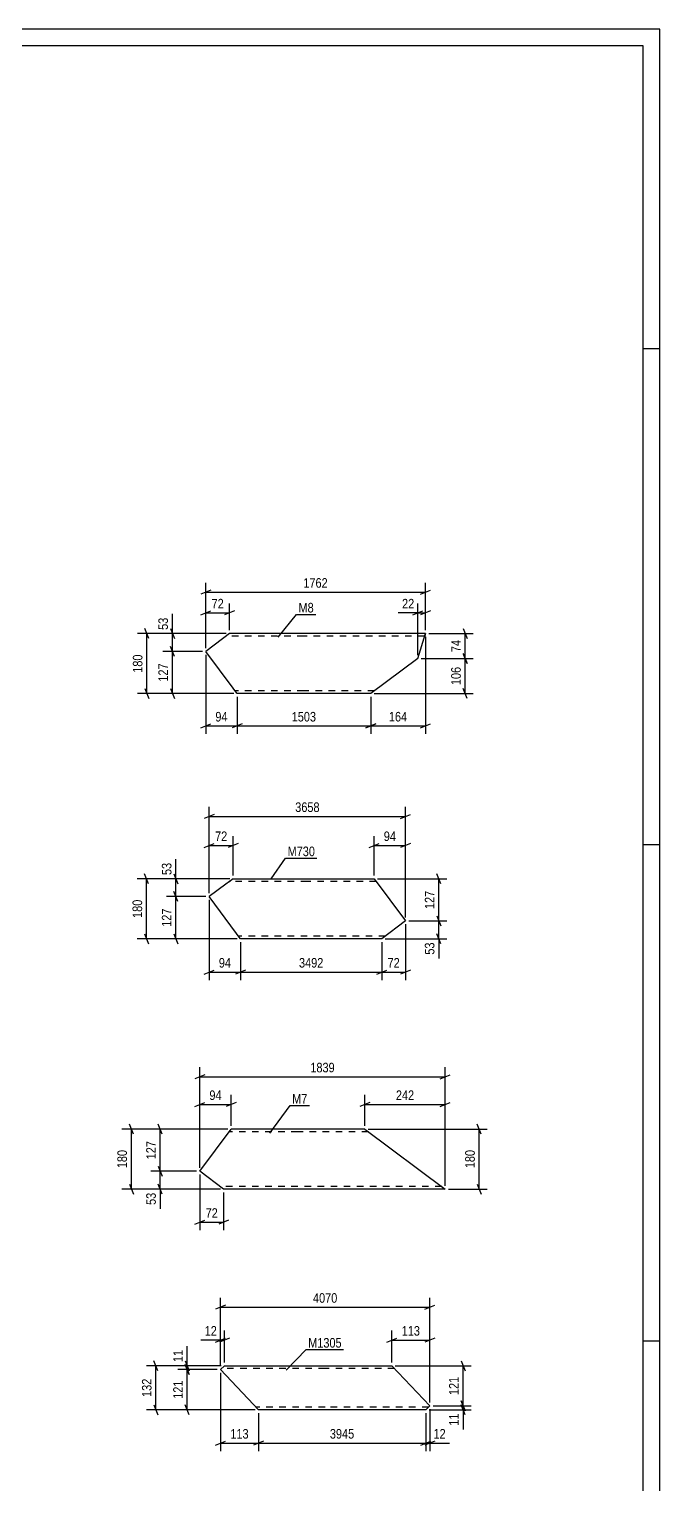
# Model space of a CAD drawing. Header units: millimetres. Extents: x 0 to 1189, y 0 to 841.
# Drawn here: x 999.6 to 1189, y 404.1 to 841 of the extents above; entities that cross this region are included whole.
import ezdxf

# ---------------------------------------------------------------- set-up
doc = ezdxf.new("R2010")
doc.units = ezdxf.units.MM
doc.linetypes.add('DXK_LINE_DOT2', pattern=[3.9198, 1.9599, -1.9599])
doc.styles.add('Arial Narrow', font='ARIALN.TTF', dxfattribs={"height": 0.2})

# ---------------------------------------------------------------- blocks, each defined once
blk = doc.blocks.new('Unknown-717048625-1133')
at = {"color": 5, "linetype": 'Continuous'}
for p, q in [((1189, 841), (0, 841)), ((1189, 0), (1189, 841)), ((1184, 836), (5, 836)), ((1184, 5), (1184, 836)), ((1189, 745), (1184, 745)), ((1189, 596), (1184, 596)), ((1189, 447), (1184, 447))]:
    blk.add_line(p, q, dxfattribs=at)
blk = doc.blocks.new('Part-717048625-14522 - 14521')
at = {"color": 2, "linetype": 'Continuous'}
for p, q in [((1057.1, 438.45), (1058.3, 439.59)), ((1066.94, 427.99), (1057.1, 438.45)), ((1058.3, 439.59), (1088.45, 439.59)), ((1088.55, 439.59), (1108.55, 439.59)), ((1119.9, 427.52), (1108.55, 439.59)), ((1068.45, 426.39), (1066.94, 427.99)), ((1088.45, 426.39), (1068.45, 426.39)), ((1118.69, 426.39), (1088.55, 426.39)), ((1118.69, 426.39), (1119.9, 427.52))]:
    blk.add_line(p, q, dxfattribs=at)
at = {"color": 7, "linetype": 'DXK_LINE_DOT2'}
for p, q in [((1088.45, 438.79), (1057.45, 438.79)), ((1109.3, 438.79), (1088.55, 438.79)), ((1068.33, 426.51), (1066.94, 427.99)), ((1088.45, 427.19), (1067.7, 427.19)), ((1119.54, 427.19), (1088.55, 427.19))]:
    blk.add_line(p, q, dxfattribs=at)
blk = doc.blocks.new('Part-717048625-14540 - 14539')
at = {"color": 2, "linetype": 'Continuous'}
for p, q in [((1057.65, 657.85), (1052.63, 654.11)), ((1059.8, 659.45), (1057.65, 657.85)), ((1082.06, 659.45), (1059.8, 659.45)), ((1118.59, 659.45), (1082.16, 659.45)), ((1116.36, 652.03), (1118.59, 659.45)), ((1060.87, 643.05), (1052.63, 654.11)), ((1116.36, 652.03), (1102.16, 641.45)), ((1062.06, 641.45), (1060.87, 643.05)), ((1082.06, 641.45), (1062.06, 641.45)), ((1102.16, 641.45), (1082.16, 641.45))]:
    blk.add_line(p, q, dxfattribs=at)
at = {"color": 7, "linetype": 'DXK_LINE_DOT2'}
for p, q in [((1059.8, 659.45), (1058.47, 658.46)), ((1082.06, 658.65), (1058.72, 658.65)), ((1118.35, 658.65), (1082.16, 658.65)), ((1118.59, 659.45), (1118.28, 658.42)), ((1061.97, 641.57), (1060.87, 643.05)), ((1082.06, 642.25), (1061.46, 642.25)), ((1103.23, 642.25), (1082.16, 642.25))]:
    blk.add_line(p, q, dxfattribs=at)
blk = doc.blocks.new('Part-717048625-14547 - 14546')
at = {"color": 2, "linetype": 'Continuous'}
for p, q in [((1050.85, 498.01), (1060.28, 510.68)), ((1080.28, 510.68), (1060.28, 510.68)), ((1100.38, 510.68), (1080.38, 510.68)), ((1100.38, 510.68), (1124.56, 492.68)), ((1058.02, 492.68), (1050.85, 498.01)), ((1080.28, 492.68), (1058.02, 492.68)), ((1124.56, 492.68), (1080.38, 492.68))]:
    blk.add_line(p, q, dxfattribs=at)
at = {"color": 7, "linetype": 'DXK_LINE_DOT2'}
for p, q in [((1080.28, 509.88), (1059.69, 509.88)), ((1101.46, 509.88), (1080.38, 509.88)), ((1080.28, 493.48), (1056.95, 493.48)), ((1123.48, 493.48), (1080.38, 493.48))]:
    blk.add_line(p, q, dxfattribs=at)
blk = doc.blocks.new('Part-717048625-14561 - 14560')
at = {"color": 2, "linetype": 'Continuous'}
for p, q in [((1060.85, 585.83), (1058.7, 584.23)), ((1060.85, 585.83), (1083.11, 585.83)), ((1083.21, 585.83), (1103.21, 585.83)), ((1103.21, 585.83), (1112.64, 573.17)), ((1058.7, 584.23), (1053.68, 580.49)), ((1061.92, 569.43), (1053.68, 580.49)), ((1112.64, 573.17), (1105.47, 567.83)), ((1063.11, 567.83), (1061.92, 569.43)), ((1083.11, 567.83), (1063.11, 567.83)), ((1105.47, 567.83), (1083.21, 567.83))]:
    blk.add_line(p, q, dxfattribs=at)
at = {"color": 7, "linetype": 'DXK_LINE_DOT2'}
for p, q in [((1060.85, 585.83), (1059.53, 584.84)), ((1083.11, 585.03), (1059.78, 585.03)), ((1103.81, 585.03), (1083.21, 585.03)), ((1063.02, 567.95), (1061.92, 569.43)), ((1083.11, 568.63), (1062.52, 568.63)), ((1106.55, 568.63), (1083.21, 568.63))]:
    blk.add_line(p, q, dxfattribs=at)
blk = doc.blocks.new('StraightDimension-717048625-17315 - 14521')
at = {"color": 7, "linetype": 'Continuous'}
for p, q in [((1068.45, 425.39), (1068.45, 413.99)), ((1118.69, 425.39), (1118.69, 413.99)), ((1069.95, 416.99), (1066.95, 415.79)), ((1068.45, 416.39), (1118.69, 416.39)), ((1117.19, 415.79), (1120.19, 416.99))]:
    blk.add_line(p, q, dxfattribs=at)
at = {"color": 0}
blk.add_wipeout([(1097.83, 417.14), (1097.83, 421.34), (1089.31, 421.34), (1089.31, 417.14)], dxfattribs=at)
at = {"color": 3, "style": 'Arial Narrow'}
blk.add_text('3945', height=2.863, dxfattribs=at).set_placement((1089.91, 417.74))
blk = doc.blocks.new('StraightDimension-717048625-16885 - 14521')
at = {"color": 7, "linetype": 'Continuous'}
for p, q in [((1057.3, 439.59), (1044.25, 439.59)), ((1056.1, 438.45), (1044.25, 438.45)), ((1046.5, 441.09), (1047.7, 438.09)), ((1047.7, 436.95), (1046.5, 439.95)), ((1047.1, 438.45), (1047.1, 439.59))]:
    blk.add_line(p, q, dxfattribs=at)
at = {"color": 0}
blk.add_wipeout([(1046.35, 444.97), (1042.15, 444.97), (1042.15, 440.11), (1046.35, 440.11)], dxfattribs=at)
at = {"color": 7, "linetype": 'Continuous'}
blk.add_line((1047.1, 439.59), (1047.1, 445.49), dxfattribs=at)
blk.add_line((1047.1, 439.59), (1047.1, 445.49), dxfattribs=at)
at = {"color": 3, "style": 'Arial Narrow'}
blk.add_text('11', height=2.863, rotation=90.0002, dxfattribs=at).set_placement((1045.75, 440.71))
blk = doc.blocks.new('StraightDimension-717048625-16802 - 14521')
at = {"color": 7, "linetype": 'Continuous'}
for p, q in [((1109.55, 439.59), (1132.3, 439.59)), ((1129.3, 441.09), (1130.5, 438.09)), ((1129.9, 427.52), (1129.9, 439.59)), ((1130.5, 426.02), (1129.3, 429.02)), ((1120.9, 427.52), (1132.3, 427.52))]:
    blk.add_line(p, q, dxfattribs=at)
at = {"color": 0}
blk.add_wipeout([(1129.15, 436.89), (1124.95, 436.89), (1124.95, 430.21), (1129.15, 430.21)], dxfattribs=at)
at = {"color": 3, "style": 'Arial Narrow'}
blk.add_text('121', height=2.863, rotation=90.0002, dxfattribs=at).set_placement((1128.55, 430.81))
blk = doc.blocks.new('StraightDimension-717048625-14738 - 14521')
at = {"color": 7, "linetype": 'Continuous'}
for p, q in [((1057.1, 439.45), (1057.1, 460.03)), ((1119.9, 428.52), (1119.9, 460.03)), ((1058.6, 457.78), (1055.6, 456.58)), ((1057.1, 457.18), (1119.9, 457.18)), ((1118.4, 456.58), (1121.4, 457.78))]:
    blk.add_line(p, q, dxfattribs=at)
at = {"color": 0}
blk.add_wipeout([(1092.75, 457.93), (1092.75, 462.13), (1084.24, 462.13), (1084.24, 457.93)], dxfattribs=at)
at = {"color": 3, "style": 'Arial Narrow'}
blk.add_text('4070', height=2.863, dxfattribs=at).set_placement((1084.84, 458.53))
blk = doc.blocks.new('StraightDimension-717048625-14714 - 14521')
at = {"color": 7, "linetype": 'Continuous'}
for p, q in [((1108.55, 440.59), (1108.55, 450.15)), ((1119.9, 428.52), (1119.9, 450.15)), ((1107.05, 446.7), (1110.05, 447.9)), ((1108.55, 447.3), (1119.9, 447.3)), ((1121.4, 447.9), (1118.4, 446.7))]:
    blk.add_line(p, q, dxfattribs=at)
at = {"color": 0}
blk.add_wipeout([(1117.56, 448.05), (1117.56, 452.25), (1110.88, 452.25), (1110.88, 448.05)], dxfattribs=at)
at = {"color": 3, "style": 'Arial Narrow'}
blk.add_text('113', height=2.863, dxfattribs=at).set_placement((1111.48, 448.65))
blk = doc.blocks.new('StraightDimension-717048625-14718 - 14521')
at = {"color": 7, "linetype": 'Continuous'}
for p, q in [((1057.1, 439.45), (1057.1, 450.15)), ((1058.3, 440.59), (1058.3, 450.15)), ((1055.6, 446.7), (1058.6, 447.9)), ((1059.8, 447.9), (1056.8, 446.7)), ((1057.1, 447.3), (1058.3, 447.3))]:
    blk.add_line(p, q, dxfattribs=at)
at = {"color": 0}
blk.add_wipeout([(1056.57, 448.05), (1056.57, 452.25), (1051.72, 452.25), (1051.72, 448.05)], dxfattribs=at)
at = {"color": 7, "linetype": 'Continuous'}
blk.add_line((1057.1, 447.3), (1051.19, 447.3), dxfattribs=at)
blk.add_line((1057.1, 447.3), (1051.19, 447.3), dxfattribs=at)
at = {"color": 3, "style": 'Arial Narrow'}
blk.add_text('12', height=2.863, dxfattribs=at).set_placement((1052.32, 448.65))
blk = doc.blocks.new('StraightDimension-717048625-16803 - 14521')
at = {"color": 7, "linetype": 'Continuous'}
for p, q in [((1129.3, 429.02), (1130.5, 426.02)), ((1119.69, 426.39), (1132.3, 426.39)), ((1120.9, 427.52), (1132.3, 427.52)), ((1130.5, 424.89), (1129.3, 427.89)), ((1129.9, 426.39), (1129.9, 427.52))]:
    blk.add_line(p, q, dxfattribs=at)
at = {"color": 0}
blk.add_wipeout([(1129.15, 425.86), (1124.95, 425.86), (1124.95, 421), (1129.15, 421)], dxfattribs=at)
at = {"color": 7, "linetype": 'Continuous'}
blk.add_line((1129.9, 426.39), (1129.9, 420.48), dxfattribs=at)
blk.add_line((1129.9, 426.39), (1129.9, 420.48), dxfattribs=at)
at = {"color": 3, "style": 'Arial Narrow'}
blk.add_text('11', height=2.863, rotation=90.0002, dxfattribs=at).set_placement((1128.55, 421.6))
blk = doc.blocks.new('StraightDimension-717048625-16886 - 14521')
at = {"color": 7, "linetype": 'Continuous'}
for p, q in [((1056.1, 438.45), (1044.25, 438.45)), ((1046.5, 439.95), (1047.7, 436.95)), ((1047.1, 426.39), (1047.1, 438.45)), ((1067.45, 426.39), (1044.25, 426.39)), ((1047.7, 424.89), (1046.5, 427.89))]:
    blk.add_line(p, q, dxfattribs=at)
at = {"color": 0}
blk.add_wipeout([(1046.35, 435.76), (1042.15, 435.76), (1042.15, 429.08), (1046.35, 429.08)], dxfattribs=at)
at = {"color": 3, "style": 'Arial Narrow'}
blk.add_text('121', height=2.863, rotation=90.0002, dxfattribs=at).set_placement((1045.75, 429.68))
blk = doc.blocks.new('StraightDimension-717048625-16969 - 14521')
at = {"color": 7, "linetype": 'Continuous'}
for p, q in [((1057.3, 439.59), (1034.85, 439.59)), ((1038.3, 438.09), (1037.1, 441.09)), ((1037.7, 426.39), (1037.7, 439.59)), ((1067.45, 426.39), (1034.85, 426.39)), ((1037.1, 427.89), (1038.3, 424.89))]:
    blk.add_line(p, q, dxfattribs=at)
at = {"color": 0}
blk.add_wipeout([(1036.95, 436.33), (1032.75, 436.33), (1032.75, 429.64), (1036.95, 429.64)], dxfattribs=at)
at = {"color": 3, "style": 'Arial Narrow'}
blk.add_text('132', height=2.863, rotation=90.0002, dxfattribs=at).set_placement((1036.35, 430.24))
blk = doc.blocks.new('StraightDimension-717048625-17314 - 14521')
at = {"color": 7, "linetype": 'Continuous'}
for p, q in [((1118.69, 425.39), (1118.69, 413.99)), ((1119.9, 426.52), (1119.9, 413.99)), ((1117.19, 415.79), (1120.19, 416.99)), ((1121.4, 416.99), (1118.4, 415.79)), ((1118.69, 416.39), (1119.9, 416.39))]:
    blk.add_line(p, q, dxfattribs=at)
at = {"color": 0}
blk.add_wipeout([(1125.28, 417.14), (1125.28, 421.34), (1120.42, 421.34), (1120.42, 417.14)], dxfattribs=at)
at = {"color": 7, "linetype": 'Continuous'}
blk.add_line((1119.9, 416.39), (1125.8, 416.39), dxfattribs=at)
blk.add_line((1119.9, 416.39), (1125.8, 416.39), dxfattribs=at)
at = {"color": 3, "style": 'Arial Narrow'}
blk.add_text('12', height=2.863, dxfattribs=at).set_placement((1121.02, 417.74))
blk = doc.blocks.new('StraightDimension-717048625-17316 - 14521')
at = {"color": 7, "linetype": 'Continuous'}
for p, q in [((1057.1, 437.45), (1057.1, 413.99)), ((1068.45, 425.39), (1068.45, 413.99)), ((1055.6, 415.79), (1058.6, 416.99)), ((1057.1, 416.39), (1068.45, 416.39)), ((1069.95, 416.99), (1066.95, 415.79))]:
    blk.add_line(p, q, dxfattribs=at)
at = {"color": 0}
blk.add_wipeout([(1066.12, 417.14), (1066.12, 421.34), (1059.43, 421.34), (1059.43, 417.14)], dxfattribs=at)
at = {"color": 3, "style": 'Arial Narrow'}
blk.add_text('113', height=2.863, dxfattribs=at).set_placement((1060.03, 417.74))
blk = doc.blocks.new('StraightDimension-717048625-14796 - 14539')
at = {"color": 7, "linetype": 'Continuous'}
for p, q in [((1129.95, 660.95), (1131.15, 657.95)), ((1119.59, 659.45), (1132.95, 659.45)), ((1130.55, 652.03), (1130.55, 659.45)), ((1117.36, 652.03), (1132.95, 652.03)), ((1131.15, 650.53), (1129.95, 653.53))]:
    blk.add_line(p, q, dxfattribs=at)
at = {"color": 0}
blk.add_wipeout([(1129.8, 658.17), (1125.6, 658.17), (1125.6, 653.31), (1129.8, 653.31)], dxfattribs=at)
at = {"color": 3, "style": 'Arial Narrow'}
blk.add_text('74', height=2.863, rotation=90.0002, dxfattribs=at).set_placement((1129.2, 653.91))
blk = doc.blocks.new('StraightDimension-717048625-14788 - 14539')
at = {"color": 7, "linetype": 'Continuous'}
for p, q in [((1042.03, 660.95), (1043.23, 657.95)), ((1058.8, 659.45), (1039.78, 659.45)), ((1043.23, 652.61), (1042.03, 655.61)), ((1042.63, 654.11), (1042.63, 659.45)), ((1051.63, 654.11), (1039.78, 654.11))]:
    blk.add_line(p, q, dxfattribs=at)
at = {"color": 0}
blk.add_wipeout([(1041.88, 664.83), (1037.68, 664.83), (1037.68, 659.98), (1041.88, 659.98)], dxfattribs=at)
at = {"color": 7, "linetype": 'Continuous'}
blk.add_line((1042.63, 659.45), (1042.63, 665.36), dxfattribs=at)
blk.add_line((1042.63, 659.45), (1042.63, 665.36), dxfattribs=at)
at = {"color": 3, "style": 'Arial Narrow'}
blk.add_text('53', height=2.863, rotation=90.0002, dxfattribs=at).set_placement((1041.28, 660.58))
blk = doc.blocks.new('StraightDimension-717048625-14780 - 14539')
at = {"color": 7, "linetype": 'Continuous'}
for p, q in [((1116.36, 653.03), (1116.36, 668.52)), ((1118.59, 660.45), (1118.59, 668.52)), ((1114.86, 665.07), (1117.86, 666.27)), ((1116.36, 665.67), (1118.59, 665.67)), ((1120.09, 666.27), (1117.09, 665.07))]:
    blk.add_line(p, q, dxfattribs=at)
at = {"color": 0}
blk.add_wipeout([(1115.84, 666.42), (1115.84, 670.62), (1110.98, 670.62), (1110.98, 666.42)], dxfattribs=at)
at = {"color": 7, "linetype": 'Continuous'}
blk.add_line((1116.36, 665.67), (1110.46, 665.67), dxfattribs=at)
blk.add_line((1116.36, 665.67), (1110.46, 665.67), dxfattribs=at)
at = {"color": 3, "style": 'Arial Narrow'}
blk.add_text('22', height=2.863, dxfattribs=at).set_placement((1111.58, 667.02))
blk = doc.blocks.new('StraightDimension-717048625-14784 - 14539')
at = {"color": 7, "linetype": 'Continuous'}
for p, q in [((1052.63, 655.11), (1052.63, 668.52)), ((1059.8, 660.45), (1059.8, 668.52)), ((1051.13, 665.07), (1054.13, 666.27)), ((1052.63, 665.67), (1059.8, 665.67)), ((1061.3, 666.27), (1058.3, 665.07))]:
    blk.add_line(p, q, dxfattribs=at)
at = {"color": 0}
blk.add_wipeout([(1058.64, 666.42), (1058.64, 670.62), (1053.79, 670.62), (1053.79, 666.42)], dxfattribs=at)
at = {"color": 3, "style": 'Arial Narrow'}
blk.add_text('72', height=2.863, dxfattribs=at).set_placement((1054.39, 667.02))
blk = doc.blocks.new('StraightDimension-717048625-14797 - 14539')
at = {"color": 7, "linetype": 'Continuous'}
for p, q in [((1117.36, 652.03), (1132.95, 652.03)), ((1129.95, 653.53), (1131.15, 650.53)), ((1130.55, 641.45), (1130.55, 652.03)), ((1131.15, 639.95), (1129.95, 642.95)), ((1103.16, 641.45), (1132.95, 641.45))]:
    blk.add_line(p, q, dxfattribs=at)
at = {"color": 0}
blk.add_wipeout([(1129.8, 650.08), (1125.6, 650.08), (1125.6, 643.4), (1129.8, 643.4)], dxfattribs=at)
at = {"color": 3, "style": 'Arial Narrow'}
blk.add_text('106', height=2.863, rotation=90.0002, dxfattribs=at).set_placement((1129.2, 644))
blk = doc.blocks.new('StraightDimension-717048625-14789 - 14539')
at = {"color": 7, "linetype": 'Continuous'}
for p, q in [((1043.23, 652.61), (1042.03, 655.61)), ((1051.63, 654.11), (1039.78, 654.11)), ((1042.63, 641.45), (1042.63, 654.11)), ((1042.03, 642.95), (1043.23, 639.95)), ((1061.06, 641.45), (1039.78, 641.45))]:
    blk.add_line(p, q, dxfattribs=at)
at = {"color": 0}
blk.add_wipeout([(1041.88, 651.12), (1037.68, 651.12), (1037.68, 644.44), (1041.88, 644.44)], dxfattribs=at)
at = {"color": 3, "style": 'Arial Narrow'}
blk.add_text('127', height=2.863, rotation=90.0002, dxfattribs=at).set_placement((1041.28, 645.04))
blk = doc.blocks.new('StraightDimension-717048625-14804 - 14539')
at = {"color": 7, "linetype": 'Continuous'}
for p, q in [((1052.63, 655.11), (1052.63, 674.75)), ((1118.59, 660.45), (1118.59, 674.75)), ((1054.13, 672.5), (1051.13, 671.3)), ((1052.63, 671.9), (1118.59, 671.9)), ((1117.09, 671.3), (1120.09, 672.5))]:
    blk.add_line(p, q, dxfattribs=at)
at = {"color": 0}
blk.add_wipeout([(1089.86, 672.65), (1089.86, 676.85), (1081.35, 676.85), (1081.35, 672.65)], dxfattribs=at)
at = {"color": 3, "style": 'Arial Narrow'}
blk.add_text('1762', height=2.863, dxfattribs=at).set_placement((1081.95, 673.25))
blk = doc.blocks.new('StraightDimension-717048625-16293 - 14539')
at = {"color": 7, "linetype": 'Continuous'}
for p, q in [((1035.57, 657.95), (1034.37, 660.95)), ((1058.8, 659.45), (1032.12, 659.45)), ((1034.97, 641.45), (1034.97, 659.45)), ((1034.37, 642.95), (1035.57, 639.95)), ((1061.06, 641.45), (1032.12, 641.45))]:
    blk.add_line(p, q, dxfattribs=at)
at = {"color": 0}
blk.add_wipeout([(1034.22, 653.79), (1030.02, 653.79), (1030.02, 647.11), (1034.22, 647.11)], dxfattribs=at)
at = {"color": 3, "style": 'Arial Narrow'}
blk.add_text('180', height=2.863, rotation=90.0002, dxfattribs=at).set_placement((1033.62, 647.71))
blk = doc.blocks.new('StraightDimension-717048625-16318 - 14539')
at = {"color": 7, "linetype": 'Continuous'}
for p, q in [((1118.59, 658.45), (1118.59, 629.33)), ((1102.16, 640.45), (1102.16, 629.33)), ((1103.66, 632.33), (1100.66, 631.13)), ((1102.16, 631.73), (1118.59, 631.73)), ((1117.09, 631.13), (1120.09, 632.33))]:
    blk.add_line(p, q, dxfattribs=at)
at = {"color": 0}
blk.add_wipeout([(1113.71, 632.48), (1113.71, 636.68), (1107.03, 636.68), (1107.03, 632.48)], dxfattribs=at)
at = {"color": 3, "style": 'Arial Narrow'}
blk.add_text('164', height=2.863, dxfattribs=at).set_placement((1107.63, 633.08))
blk = doc.blocks.new('StraightDimension-717048625-16319 - 14539')
at = {"color": 7, "linetype": 'Continuous'}
for p, q in [((1062.06, 640.45), (1062.06, 629.33)), ((1102.16, 640.45), (1102.16, 629.33)), ((1063.56, 632.33), (1060.56, 631.13)), ((1062.06, 631.73), (1102.16, 631.73)), ((1100.66, 631.13), (1103.66, 632.33))]:
    blk.add_line(p, q, dxfattribs=at)
at = {"color": 0}
blk.add_wipeout([(1086.36, 632.48), (1086.36, 636.68), (1077.85, 636.68), (1077.85, 632.48)], dxfattribs=at)
at = {"color": 3, "style": 'Arial Narrow'}
blk.add_text('1503', height=2.863, dxfattribs=at).set_placement((1078.45, 633.08))
blk = doc.blocks.new('StraightDimension-717048625-16320 - 14539')
at = {"color": 7, "linetype": 'Continuous'}
for p, q in [((1052.63, 653.11), (1052.63, 629.33)), ((1062.06, 640.45), (1062.06, 629.33)), ((1051.13, 631.13), (1054.13, 632.33)), ((1052.63, 631.73), (1062.06, 631.73)), ((1063.56, 632.33), (1060.56, 631.13))]:
    blk.add_line(p, q, dxfattribs=at)
at = {"color": 0}
blk.add_wipeout([(1059.77, 632.48), (1059.77, 636.68), (1054.92, 636.68), (1054.92, 632.48)], dxfattribs=at)
at = {"color": 3, "style": 'Arial Narrow'}
blk.add_text('94', height=2.863, dxfattribs=at).set_placement((1055.52, 633.08))
blk = doc.blocks.new('StraightDimension-717048625-14828 - 14546')
at = {"color": 7, "linetype": 'Continuous'}
for p, q in [((1135.36, 509.18), (1134.16, 512.18)), ((1101.38, 510.68), (1137.16, 510.68)), ((1134.76, 492.68), (1134.76, 510.68)), ((1134.16, 494.18), (1135.36, 491.18)), ((1125.56, 492.68), (1137.16, 492.68))]:
    blk.add_line(p, q, dxfattribs=at)
at = {"color": 0}
blk.add_wipeout([(1134.01, 505.02), (1129.81, 505.02), (1129.81, 498.33), (1134.01, 498.33)], dxfattribs=at)
at = {"color": 3, "style": 'Arial Narrow'}
blk.add_text('180', height=2.863, rotation=90.0002, dxfattribs=at).set_placement((1133.41, 498.93))
blk = doc.blocks.new('StraightDimension-717048625-14820 - 14546')
at = {"color": 7, "linetype": 'Continuous'}
for p, q in [((1039.59, 509.18), (1038.39, 512.18)), ((1059.28, 510.68), (1036.14, 510.68)), ((1038.99, 498.01), (1038.99, 510.68)), ((1038.39, 499.51), (1039.59, 496.51)), ((1049.85, 498.01), (1036.14, 498.01))]:
    blk.add_line(p, q, dxfattribs=at)
at = {"color": 0}
blk.add_wipeout([(1038.24, 507.69), (1034.04, 507.69), (1034.04, 501), (1038.24, 501)], dxfattribs=at)
at = {"color": 3, "style": 'Arial Narrow'}
blk.add_text('127', height=2.863, rotation=90.0002, dxfattribs=at).set_placement((1037.64, 501.6))
blk = doc.blocks.new('StraightDimension-717048625-14812 - 14546')
at = {"color": 7, "linetype": 'Continuous'}
for p, q in [((1050.85, 499.01), (1050.85, 520.92)), ((1060.28, 511.68), (1060.28, 520.92)), ((1049.35, 517.47), (1052.35, 518.67)), ((1050.85, 518.07), (1060.28, 518.07)), ((1061.78, 518.67), (1058.78, 517.47))]:
    blk.add_line(p, q, dxfattribs=at)
at = {"color": 0}
blk.add_wipeout([(1058, 518.82), (1058, 523.02), (1053.14, 523.02), (1053.14, 518.82)], dxfattribs=at)
at = {"color": 3, "style": 'Arial Narrow'}
blk.add_text('94', height=2.863, dxfattribs=at).set_placement((1053.74, 519.42))
blk = doc.blocks.new('StraightDimension-717048625-14816 - 14546')
at = {"color": 7, "linetype": 'Continuous'}
for p, q in [((1050.85, 497.01), (1050.85, 480.28)), ((1058.02, 491.68), (1058.02, 480.28)), ((1049.35, 482.08), (1052.35, 483.28)), ((1050.85, 482.68), (1058.02, 482.68)), ((1059.52, 483.28), (1056.52, 482.08))]:
    blk.add_line(p, q, dxfattribs=at)
at = {"color": 0}
blk.add_wipeout([(1056.87, 483.43), (1056.87, 487.63), (1052.01, 487.63), (1052.01, 483.43)], dxfattribs=at)
at = {"color": 3, "style": 'Arial Narrow'}
blk.add_text('72', height=2.863, dxfattribs=at).set_placement((1052.61, 484.03))
blk = doc.blocks.new('StraightDimension-717048625-14808 - 14546')
at = {"color": 7, "linetype": 'Continuous'}
for p, q in [((1100.38, 511.68), (1100.38, 520.92)), ((1124.56, 493.68), (1124.56, 520.92)), ((1101.88, 518.67), (1098.88, 517.47)), ((1100.38, 518.07), (1124.56, 518.07)), ((1123.06, 517.47), (1126.06, 518.67))]:
    blk.add_line(p, q, dxfattribs=at)
at = {"color": 0}
blk.add_wipeout([(1115.81, 518.82), (1115.81, 523.02), (1109.13, 523.02), (1109.13, 518.82)], dxfattribs=at)
at = {"color": 3, "style": 'Arial Narrow'}
blk.add_text('242', height=2.863, dxfattribs=at).set_placement((1109.73, 519.42))
blk = doc.blocks.new('StraightDimension-717048625-14821 - 14546')
at = {"color": 7, "linetype": 'Continuous'}
for p, q in [((1038.39, 499.51), (1039.59, 496.51)), ((1049.85, 498.01), (1036.14, 498.01)), ((1039.59, 491.18), (1038.39, 494.18)), ((1038.99, 492.68), (1038.99, 498.01)), ((1057.02, 492.68), (1036.14, 492.68))]:
    blk.add_line(p, q, dxfattribs=at)
at = {"color": 0}
blk.add_wipeout([(1038.24, 492.15), (1034.04, 492.15), (1034.04, 487.3), (1038.24, 487.3)], dxfattribs=at)
at = {"color": 7, "linetype": 'Continuous'}
blk.add_line((1038.99, 492.68), (1038.99, 486.77), dxfattribs=at)
blk.add_line((1038.99, 492.68), (1038.99, 486.77), dxfattribs=at)
at = {"color": 3, "style": 'Arial Narrow'}
blk.add_text('53', height=2.863, rotation=90.0002, dxfattribs=at).set_placement((1037.64, 487.9))
blk = doc.blocks.new('StraightDimension-717048625-14834 - 14546')
at = {"color": 7, "linetype": 'Continuous'}
for p, q in [((1050.85, 499.01), (1050.85, 529.22)), ((1124.56, 493.68), (1124.56, 529.22)), ((1052.35, 526.97), (1049.35, 525.77)), ((1050.85, 526.37), (1124.56, 526.37)), ((1123.06, 525.77), (1126.06, 526.97))]:
    blk.add_line(p, q, dxfattribs=at)
at = {"color": 0}
blk.add_wipeout([(1091.96, 527.12), (1091.96, 531.32), (1083.45, 531.32), (1083.45, 527.12)], dxfattribs=at)
at = {"color": 3, "style": 'Arial Narrow'}
blk.add_text('1839', height=2.863, dxfattribs=at).set_placement((1084.05, 527.72))
blk = doc.blocks.new('StraightDimension-717048625-16774 - 14546')
at = {"color": 7, "linetype": 'Continuous'}
for p, q in [((1030.92, 509.18), (1029.72, 512.18)), ((1059.28, 510.68), (1027.47, 510.68)), ((1030.32, 492.68), (1030.32, 510.68)), ((1029.72, 494.18), (1030.92, 491.18)), ((1057.02, 492.68), (1027.47, 492.68))]:
    blk.add_line(p, q, dxfattribs=at)
at = {"color": 0}
blk.add_wipeout([(1029.57, 505.02), (1025.37, 505.02), (1025.37, 498.33), (1029.57, 498.33)], dxfattribs=at)
at = {"color": 3, "style": 'Arial Narrow'}
blk.add_text('180', height=2.863, rotation=90.0002, dxfattribs=at).set_placement((1028.97, 498.93))
blk = doc.blocks.new('StraightDimension-717048625-16494 - 14560')
at = {"color": 7, "linetype": 'Continuous'}
for p, q in [((1059.85, 585.83), (1032.03, 585.83)), ((1035.48, 584.33), (1034.28, 587.33)), ((1034.88, 567.83), (1034.88, 585.83)), ((1034.28, 569.33), (1035.48, 566.33)), ((1062.11, 567.83), (1032.03, 567.83))]:
    blk.add_line(p, q, dxfattribs=at)
at = {"color": 0}
blk.add_wipeout([(1034.13, 580.17), (1029.93, 580.17), (1029.93, 573.49), (1034.13, 573.49)], dxfattribs=at)
at = {"color": 3, "style": 'Arial Narrow'}
blk.add_text('180', height=2.863, rotation=90.0002, dxfattribs=at).set_placement((1033.53, 574.09))
blk = doc.blocks.new('StraightDimension-717048625-14892 - 14560')
at = {"color": 7, "linetype": 'Continuous'}
for p, q in [((1104.21, 585.83), (1125.04, 585.83)), ((1123.24, 584.33), (1122.04, 587.33)), ((1122.64, 573.17), (1122.64, 585.83)), ((1113.64, 573.17), (1125.04, 573.17)), ((1122.04, 574.67), (1123.24, 571.67))]:
    blk.add_line(p, q, dxfattribs=at)
at = {"color": 0}
blk.add_wipeout([(1121.89, 582.84), (1117.69, 582.84), (1117.69, 576.16), (1121.89, 576.16)], dxfattribs=at)
at = {"color": 3, "style": 'Arial Narrow'}
blk.add_text('127', height=2.863, rotation=90.0002, dxfattribs=at).set_placement((1121.29, 576.76))
blk = doc.blocks.new('StraightDimension-717048625-14884 - 14560')
at = {"color": 7, "linetype": 'Continuous'}
for p, q in [((1059.85, 585.83), (1040.83, 585.83)), ((1043.08, 587.33), (1044.28, 584.33)), ((1043.68, 580.49), (1043.68, 585.83)), ((1044.28, 578.99), (1043.08, 581.99)), ((1052.68, 580.49), (1040.83, 580.49))]:
    blk.add_line(p, q, dxfattribs=at)
at = {"color": 0}
blk.add_wipeout([(1042.93, 591.21), (1038.73, 591.21), (1038.73, 586.36), (1042.93, 586.36)], dxfattribs=at)
at = {"color": 7, "linetype": 'Continuous'}
blk.add_line((1043.68, 585.83), (1043.68, 591.74), dxfattribs=at)
blk.add_line((1043.68, 585.83), (1043.68, 591.74), dxfattribs=at)
at = {"color": 3, "style": 'Arial Narrow'}
blk.add_text('53', height=2.863, rotation=90.0002, dxfattribs=at).set_placement((1042.33, 586.96))
blk = doc.blocks.new('StraightDimension-717048625-14876 - 14560')
at = {"color": 7, "linetype": 'Continuous'}
for p, q in [((1103.21, 586.83), (1103.21, 598.68)), ((1112.64, 574.17), (1112.64, 598.68)), ((1101.71, 595.23), (1104.71, 596.43)), ((1103.21, 595.83), (1112.64, 595.83)), ((1114.14, 596.43), (1111.14, 595.23))]:
    blk.add_line(p, q, dxfattribs=at)
at = {"color": 0}
blk.add_wipeout([(1110.35, 596.58), (1110.35, 600.78), (1105.5, 600.78), (1105.5, 596.58)], dxfattribs=at)
at = {"color": 3, "style": 'Arial Narrow'}
blk.add_text('94', height=2.863, dxfattribs=at).set_placement((1106.1, 597.18))
blk = doc.blocks.new('StraightDimension-717048625-14880 - 14560')
at = {"color": 7, "linetype": 'Continuous'}
for p, q in [((1053.68, 581.49), (1053.68, 598.68)), ((1060.85, 586.83), (1060.85, 598.68)), ((1052.18, 595.23), (1055.18, 596.43)), ((1053.68, 595.83), (1060.85, 595.83)), ((1062.35, 596.43), (1059.35, 595.23))]:
    blk.add_line(p, q, dxfattribs=at)
at = {"color": 0}
blk.add_wipeout([(1059.7, 596.58), (1059.7, 600.78), (1054.84, 600.78), (1054.84, 596.58)], dxfattribs=at)
at = {"color": 3, "style": 'Arial Narrow'}
blk.add_text('72', height=2.863, dxfattribs=at).set_placement((1055.44, 597.18))
blk = doc.blocks.new('StraightDimension-717048625-14893 - 14560')
at = {"color": 7, "linetype": 'Continuous'}
for p, q in [((1113.64, 573.17), (1125.04, 573.17)), ((1122.04, 574.67), (1123.24, 571.67)), ((1122.64, 567.83), (1122.64, 573.17)), ((1123.24, 566.33), (1122.04, 569.33)), ((1106.47, 567.83), (1125.04, 567.83))]:
    blk.add_line(p, q, dxfattribs=at)
at = {"color": 0}
blk.add_wipeout([(1121.89, 567.31), (1117.69, 567.31), (1117.69, 562.45), (1121.89, 562.45)], dxfattribs=at)
at = {"color": 7, "linetype": 'Continuous'}
blk.add_line((1122.64, 567.83), (1122.64, 561.93), dxfattribs=at)
blk.add_line((1122.64, 567.83), (1122.64, 561.93), dxfattribs=at)
at = {"color": 3, "style": 'Arial Narrow'}
blk.add_text('53', height=2.863, rotation=90.0002, dxfattribs=at).set_placement((1121.29, 563.05))
blk = doc.blocks.new('StraightDimension-717048625-14885 - 14560')
at = {"color": 7, "linetype": 'Continuous'}
for p, q in [((1044.28, 578.99), (1043.08, 581.99)), ((1052.68, 580.49), (1040.83, 580.49)), ((1043.68, 567.83), (1043.68, 580.49)), ((1043.08, 569.33), (1044.28, 566.33)), ((1062.11, 567.83), (1040.83, 567.83))]:
    blk.add_line(p, q, dxfattribs=at)
at = {"color": 0}
blk.add_wipeout([(1042.93, 577.51), (1038.73, 577.51), (1038.73, 570.82), (1042.93, 570.82)], dxfattribs=at)
at = {"color": 3, "style": 'Arial Narrow'}
blk.add_text('127', height=2.863, rotation=90.0002, dxfattribs=at).set_placement((1042.33, 571.42))
blk = doc.blocks.new('StraightDimension-717048625-14900 - 14560')
at = {"color": 7, "linetype": 'Continuous'}
for p, q in [((1053.68, 581.49), (1053.68, 607.41)), ((1112.64, 574.17), (1112.64, 607.41)), ((1055.18, 605.16), (1052.18, 603.96)), ((1053.68, 604.56), (1112.64, 604.56)), ((1111.14, 603.96), (1114.14, 605.16))]:
    blk.add_line(p, q, dxfattribs=at)
at = {"color": 0}
blk.add_wipeout([(1087.42, 605.31), (1087.42, 609.51), (1078.91, 609.51), (1078.91, 605.31)], dxfattribs=at)
at = {"color": 3, "style": 'Arial Narrow'}
blk.add_text('3658', height=2.863, dxfattribs=at).set_placement((1079.51, 605.91))
blk = doc.blocks.new('StraightDimension-717048625-16518 - 14560')
at = {"color": 7, "linetype": 'Continuous'}
for p, q in [((1112.64, 572.17), (1112.64, 555.43)), ((1105.47, 566.83), (1105.47, 555.43)), ((1103.97, 557.23), (1106.97, 558.43)), ((1105.47, 557.83), (1112.64, 557.83)), ((1114.14, 558.43), (1111.14, 557.23))]:
    blk.add_line(p, q, dxfattribs=at)
at = {"color": 0}
blk.add_wipeout([(1111.49, 558.58), (1111.49, 562.78), (1106.63, 562.78), (1106.63, 558.58)], dxfattribs=at)
at = {"color": 3, "style": 'Arial Narrow'}
blk.add_text('72', height=2.863, dxfattribs=at).set_placement((1107.23, 559.18))
blk = doc.blocks.new('StraightDimension-717048625-16519 - 14560')
at = {"color": 7, "linetype": 'Continuous'}
for p, q in [((1063.11, 566.83), (1063.11, 555.43)), ((1105.47, 566.83), (1105.47, 555.43)), ((1064.61, 558.43), (1061.61, 557.23)), ((1063.11, 557.83), (1105.47, 557.83)), ((1103.97, 557.23), (1106.97, 558.43))]:
    blk.add_line(p, q, dxfattribs=at)
at = {"color": 0}
blk.add_wipeout([(1088.55, 558.58), (1088.55, 562.78), (1080.04, 562.78), (1080.04, 558.58)], dxfattribs=at)
at = {"color": 3, "style": 'Arial Narrow'}
blk.add_text('3492', height=2.863, dxfattribs=at).set_placement((1080.64, 559.18))
blk = doc.blocks.new('StraightDimension-717048625-16520 - 14560')
at = {"color": 7, "linetype": 'Continuous'}
for p, q in [((1053.68, 579.49), (1053.68, 555.43)), ((1063.11, 566.83), (1063.11, 555.43)), ((1052.18, 557.23), (1055.18, 558.43)), ((1053.68, 557.83), (1063.11, 557.83)), ((1064.61, 558.43), (1061.61, 557.23))]:
    blk.add_line(p, q, dxfattribs=at)
at = {"color": 0}
blk.add_wipeout([(1060.83, 558.58), (1060.83, 562.78), (1055.97, 562.78), (1055.97, 558.58)], dxfattribs=at)
at = {"color": 3, "style": 'Arial Narrow'}
blk.add_text('94', height=2.863, dxfattribs=at).set_placement((1056.57, 559.18))
blk = doc.blocks.new('Mark-717048625-14951 - 14521')
at = {"color": 0}
blk.add_wipeout([(1093.45, 445.06), (1093.45, 448.06), (1083.4, 448.06), (1083.4, 445.06)], dxfattribs=at)
blk.add_wipeout([(1093.45, 445.06), (1093.45, 448.06), (1083.4, 448.06), (1083.4, 445.06)], dxfattribs=at)
at = {"color": 30, "linetype": 'Continuous'}
for p, q in [((1076.76, 438.31), (1082.8, 444.46)), ((1082.8, 444.46), (1094.05, 444.46))]:
    blk.add_line(p, q, dxfattribs=at)
at = {"color": 3, "style": 'Arial Narrow'}
blk.add_text('M1305', height=2.863, dxfattribs=at).set_placement((1083.4, 445.06))
blk = doc.blocks.new('Mark-717048625-14957 - 14539')
at = {"color": 0}
blk.add_wipeout([(1085.06, 665.82), (1085.06, 668.82), (1080.49, 668.82), (1080.49, 665.82)], dxfattribs=at)
blk.add_wipeout([(1085.06, 665.82), (1085.06, 668.82), (1080.49, 668.82), (1080.49, 665.82)], dxfattribs=at)
at = {"color": 30, "linetype": 'Continuous'}
for p, q in [((1074.39, 658.43), (1079.89, 665.22)), ((1079.89, 665.22), (1085.66, 665.22))]:
    blk.add_line(p, q, dxfattribs=at)
at = {"color": 3, "style": 'Arial Narrow'}
blk.add_text('M8', height=2.863, dxfattribs=at).set_placement((1080.49, 665.82))
blk = doc.blocks.new('Mark-717048625-14960 - 14546')
at = {"color": 0}
blk.add_wipeout([(1083.15, 518.33), (1083.15, 521.33), (1078.58, 521.33), (1078.58, 518.33)], dxfattribs=at)
blk.add_wipeout([(1083.15, 518.33), (1083.15, 521.33), (1078.58, 521.33), (1078.58, 518.33)], dxfattribs=at)
at = {"color": 30, "linetype": 'Continuous'}
for p, q in [((1071.84, 509.48), (1077.98, 517.73)), ((1077.98, 517.73), (1083.75, 517.73))]:
    blk.add_line(p, q, dxfattribs=at)
at = {"color": 3, "style": 'Arial Narrow'}
blk.add_text('M7', height=2.863, dxfattribs=at).set_placement((1078.58, 518.33))
blk = doc.blocks.new('Mark-717048625-14966 - 14560')
at = {"color": 0}
blk.add_wipeout([(1085.44, 592.64), (1085.44, 595.64), (1077.22, 595.64), (1077.22, 592.64)], dxfattribs=at)
blk.add_wipeout([(1085.44, 592.64), (1085.44, 595.64), (1077.22, 595.64), (1077.22, 592.64)], dxfattribs=at)
at = {"color": 30, "linetype": 'Continuous'}
for p, q in [((1072.29, 585.83), (1076.62, 592.04)), ((1076.62, 592.04), (1086.04, 592.04))]:
    blk.add_line(p, q, dxfattribs=at)
at = {"color": 3, "style": 'Arial Narrow'}
blk.add_text('M730', height=2.863, dxfattribs=at).set_placement((1077.22, 592.64))

msp = doc.modelspace()

# ---------------------------------------------------------------- block references
for name in ['Unknown-717048625-1133', 'Part-717048625-14540 - 14539', 'Part-717048625-14561 - 14560', 'Part-717048625-14547 - 14546', 'Part-717048625-14522 - 14521']:
    msp.add_blockref(name, (0, 0))

# ---------------------------------------------------------------- next in the draw order: block references
for name in ['StraightDimension-717048625-14788 - 14539', 'StraightDimension-717048625-14796 - 14539', 'StraightDimension-717048625-16494 - 14560', 'StraightDimension-717048625-14892 - 14560', 'StraightDimension-717048625-14820 - 14546', 'StraightDimension-717048625-14828 - 14546', 'StraightDimension-717048625-16885 - 14521', 'StraightDimension-717048625-17315 - 14521']:
    msp.add_blockref(name, (0, 0))

# ---------------------------------------------------------------- next in the draw order: block references
for name in ['StraightDimension-717048625-14784 - 14539', 'StraightDimension-717048625-14780 - 14539', 'StraightDimension-717048625-14876 - 14560', 'StraightDimension-717048625-14884 - 14560', 'StraightDimension-717048625-14812 - 14546', 'StraightDimension-717048625-14808 - 14546', 'StraightDimension-717048625-16802 - 14521']:
    msp.add_blockref(name, (0, 0))

# ---------------------------------------------------------------- next in the draw order: block references
for name in ['StraightDimension-717048625-14789 - 14539', 'StraightDimension-717048625-14797 - 14539', 'StraightDimension-717048625-14880 - 14560', 'StraightDimension-717048625-14893 - 14560', 'StraightDimension-717048625-14816 - 14546', 'StraightDimension-717048625-14738 - 14521']:
    msp.add_blockref(name, (0, 0))

# ---------------------------------------------------------------- next in the draw order: block references
for name in ['StraightDimension-717048625-14804 - 14539', 'StraightDimension-717048625-14885 - 14560', 'StraightDimension-717048625-14821 - 14546', 'StraightDimension-717048625-14718 - 14521', 'StraightDimension-717048625-14714 - 14521', 'Mark-717048625-14951 - 14521']:
    msp.add_blockref(name, (0, 0))

# ---------------------------------------------------------------- next in the draw order: block references
for name in ['Mark-717048625-14957 - 14539', 'StraightDimension-717048625-16293 - 14539', 'StraightDimension-717048625-16318 - 14539', 'StraightDimension-717048625-14900 - 14560', 'StraightDimension-717048625-14834 - 14546', 'StraightDimension-717048625-16886 - 14521', 'StraightDimension-717048625-16803 - 14521']:
    msp.add_blockref(name, (0, 0))

# ---------------------------------------------------------------- next in the draw order: block references
for name in ['StraightDimension-717048625-16319 - 14539', 'Mark-717048625-14966 - 14560', 'StraightDimension-717048625-16518 - 14560', 'Mark-717048625-14960 - 14546', 'StraightDimension-717048625-16774 - 14546', 'StraightDimension-717048625-16969 - 14521', 'StraightDimension-717048625-17314 - 14521']:
    msp.add_blockref(name, (0, 0))

# ---------------------------------------------------------------- next in the draw order: block references
for name in ['StraightDimension-717048625-16320 - 14539', 'StraightDimension-717048625-16519 - 14560', 'StraightDimension-717048625-17316 - 14521']:
    msp.add_blockref(name, (0, 0))

# ---------------------------------------------------------------- next in the draw order: block references
msp.add_blockref('StraightDimension-717048625-16520 - 14560', (0, 0))

doc.saveas('drawing.dxf')
